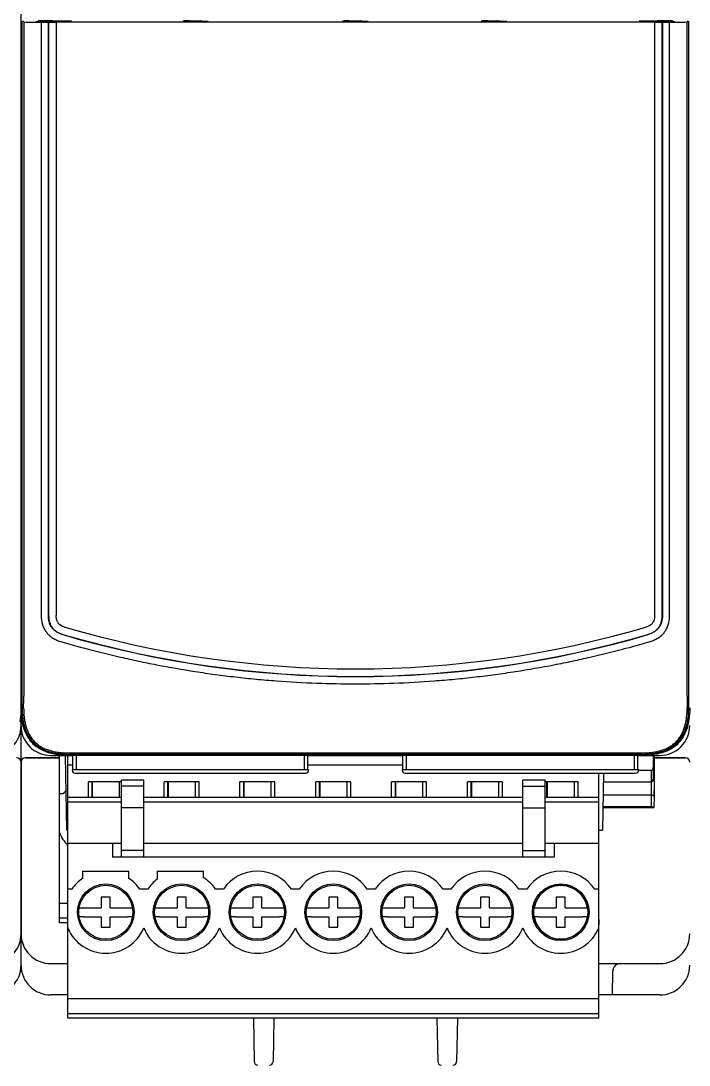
# Model space of a CAD drawing. Header units: millimetres. Extents: x 12275 to 14043, y 11466 to 13479.
# Drawn here: x 13154 to 13188.6, y 12830.9 to 12885 of the extents above; entities that cross this region are included whole.
import ezdxf

# ---------------------------------------------------------------- set-up
doc = ezdxf.new("R2010")
doc.units = ezdxf.units.MM
doc.layers.add('02___PRT_ALL_AXES', color=7, linetype='Continuous')
doc.layers.add('SURF_PART', color=7, linetype='Continuous')

msp = doc.modelspace()

# ---------------------------------------------------------------- linework, layer by layer
at = {"color": 0, "linetype": 'Continuous'}
for p, q in [((13153.99864, 12836.12329), (13153.99864, 12906.35949)), ((13153.99864, 12836.12329), (13153.99864, 12906.35949)), ((13154.05069, 12850.21666), (13154.05069, 12885.00118)), ((13154.05264, 12885.00118), (13154.05069, 12885.00118)), ((13154.05264, 12885.00118), (13154.13594, 12885.04282)), ((13154.05534, 12849.44381), (13154.05534, 12885.00258)), ((13154.13594, 12884.98243), (13154.05534, 12885.00258)), ((13154.13594, 12884.98243), (13154.13674, 12850.05861)), ((13154.88745, 12884.99582), (13154.77174, 12884.99576)), ((13154.77174, 12884.99576), (13154.77174, 12884.98578)), ((13154.77174, 12884.98578), (13155.78904, 12884.98531)), ((13155.64509, 12885.0348), (13154.88745, 12885.03411)), ((13154.88745, 12885.03411), (13154.88745, 12884.98573)), ((13155.42888, 12884.97559), (13155.42078, 12884.97357)), ((13155.42888, 12854.23795), (13155.42888, 12884.97559)), ((13155.42888, 12884.97559), (13155.81715, 12884.97559)), ((13155.64509, 12885.0348), (13155.64509, 12884.98538)), ((13155.64509, 12885.0348), (13156.61137, 12885.0348)), ((13155.91869, 12884.98402), (13186.71351, 12884.98402)), ((13162.7053, 12885.03492), (13163.36708, 12885.03492)), ((13163.36708, 12885.03492), (13163.69996, 12885.03161)), ((13170.98521, 12885.03492), (13171.64699, 12885.03492)), ((13171.64699, 12885.03492), (13171.97987, 12885.03161)), ((13178.16732, 12885.03492), (13178.82909, 12885.03492)), ((13178.82909, 12885.03492), (13179.16195, 12885.03161)), ((13186.02082, 12885.0348), (13186.9871, 12885.0348)), ((13186.81505, 12884.97559), (13187.20332, 12884.97559)), ((13186.84316, 12884.98531), (13187.86045, 12884.98578)), ((13187.74475, 12885.03411), (13186.9871, 12885.0348)), ((13186.9871, 12885.0348), (13186.9871, 12884.98538)), ((13187.20332, 12884.97559), (13187.21142, 12884.97357)), ((13187.20332, 12884.97559), (13187.20332, 12854.23795)), ((13187.74475, 12885.03411), (13187.74475, 12884.98573)), ((13187.86045, 12884.99576), (13187.74475, 12884.99582)), ((13187.86045, 12884.98578), (13187.86045, 12884.99576)), ((13188.49546, 12850.05861), (13188.49625, 12884.98243)), ((13188.49625, 12885.04282), (13188.57956, 12885.00118)), ((13188.49625, 12884.98243), (13188.57686, 12885.00258)), ((13188.57686, 12885.00258), (13188.57686, 12849.44381)), ((13188.57956, 12885.00118), (13188.5815, 12885.00118)), ((13188.5815, 12850.21666), (13188.5815, 12885.00118)), ((13155.04233, 12884.97357), (13155.04233, 12854.23795)), ((13155.04233, 12884.97357), (13155.42078, 12884.97357)), ((13155.42078, 12854.23795), (13155.42078, 12884.97357)), ((13186.81505, 12884.97357), (13155.81715, 12884.97357)), ((13187.21142, 12884.97357), (13187.58987, 12884.97357)), ((13187.21142, 12854.23795), (13187.21142, 12884.97357)), ((13187.58987, 12854.23795), (13187.58987, 12884.97357)), ((13154.05264, 12850.21666), (13154.05069, 12850.21666)), ((13154.05264, 12849.44381), (13154.05264, 12850.21666)), ((13188.57956, 12850.21666), (13188.5815, 12850.21666)), ((13188.57956, 12849.44381), (13188.57956, 12850.21666)), ((13156.4478, 12847.11693), (13156.4571, 12847.11692)), ((13156.4571, 12847.11692), (13171.3161, 12847.11789)), ((13171.3161, 12847.11789), (13186.17509, 12847.11692)), ((13154.01186, 12846.62425), (13154.01186, 12837.75995)), ((13154.23056, 12846.86939), (13155.9849, 12846.86939)), ((13155.9849, 12846.85617), (13154.24378, 12846.85617)), ((13155.54484, 12846.98535), (13156.68517, 12846.98535)), ((13155.98471, 12838.31839), (13155.9849, 12846.98535)), ((13156.28857, 12846.98535), (13156.35604, 12843.11985)), ((13156.42618, 12833.37321), (13156.42618, 12846.98535)), ((13186.17509, 12847.04205), (13156.4571, 12847.04205)), ((13156.4571, 12847.03935), (13186.17509, 12847.03935)), ((13156.47842, 12846.98535), (13156.56534, 12847.00695)), ((13156.56534, 12847.00695), (13186.06686, 12847.00695)), ((13156.68517, 12846.25864), (13156.68517, 12847.00695)), ((13156.87844, 12846.25864), (13156.87844, 12847.00695)), ((13168.6605, 12847.00695), (13168.6605, 12846.25864)), ((13168.85377, 12846.25864), (13168.85377, 12847.00695)), ((13168.85377, 12846.98535), (13173.77842, 12846.98535)), ((13173.77842, 12846.25864), (13173.77842, 12847.00695)), ((13173.9717, 12846.25864), (13173.9717, 12847.00695)), ((13185.75375, 12847.00695), (13185.75375, 12846.25864)), ((13185.94703, 12846.25864), (13185.94703, 12847.00695)), ((13185.94703, 12846.98535), (13187.08735, 12846.98535)), ((13186.15378, 12846.98535), (13186.06686, 12847.00695)), ((13186.74879, 12845.80879), (13186.74879, 12846.98535)), ((13186.79943, 12846.98535), (13186.79943, 12844.87479)), ((13186.79943, 12846.86939), (13188.40163, 12846.86939)), ((13188.38842, 12846.85617), (13186.79943, 12846.85617)), ((13156.42618, 12846.49273), (13156.68517, 12846.49273)), ((13156.64651, 12846.25864), (13168.89243, 12846.25864)), ((13156.64651, 12846.25864), (13156.64651, 12846.21998)), ((13156.80113, 12846.06536), (13168.73781, 12846.06536)), ((13168.85377, 12846.49273), (13173.77842, 12846.49273)), ((13168.89243, 12846.25864), (13168.89243, 12846.21998)), ((13173.73977, 12846.25864), (13185.98568, 12846.25864)), ((13173.73977, 12846.25864), (13173.73977, 12846.21998)), ((13173.89439, 12846.06536), (13185.83106, 12846.06536)), ((13183.91764, 12833.37321), (13183.91764, 12846.06536)), ((13184.17217, 12846.06536), (13184.12075, 12843.11985)), ((13185.98568, 12846.25864), (13185.98568, 12846.21998)), ((13186.65155, 12846.20452), (13185.98568, 12846.20452)), ((13186.74303, 12846.296), (13186.65155, 12846.20452)), ((13186.65155, 12844.33409), (13186.65155, 12846.20452)), ((13159.20161, 12845.62686), (13157.48533, 12845.62686)), ((13157.48533, 12844.83056), (13157.48533, 12845.62686)), ((13157.6786, 12844.83056), (13157.6786, 12845.62686)), ((13157.6902, 12845.62686), (13157.6902, 12844.83056)), ((13159.08951, 12845.62686), (13159.08951, 12844.83056)), ((13159.10111, 12844.83056), (13159.10111, 12845.62686)), ((13160.35353, 12845.70882), (13159.20161, 12845.70882)), ((13159.20161, 12841.7227), (13159.20161, 12845.70881)), ((13160.35353, 12841.7227), (13160.35353, 12845.70881)), ((13163.22173, 12845.62686), (13161.41268, 12845.62686)), ((13161.41268, 12844.83056), (13161.41268, 12845.62686)), ((13161.60595, 12844.83056), (13161.60595, 12845.62686)), ((13161.61755, 12845.62686), (13161.61755, 12844.83056)), ((13163.01686, 12845.62686), (13163.01686, 12844.83056)), ((13163.02846, 12844.83056), (13163.02846, 12845.62686)), ((13163.22173, 12844.83056), (13163.22173, 12845.62686)), ((13167.14909, 12845.62686), (13165.34003, 12845.62686)), ((13165.34003, 12844.83056), (13165.34003, 12845.62686)), ((13165.53331, 12844.83056), (13165.53331, 12845.62686)), ((13165.54491, 12845.62686), (13165.54491, 12844.83056)), ((13166.94422, 12845.62686), (13166.94422, 12844.83056)), ((13166.95581, 12844.83056), (13166.95581, 12845.62686)), ((13167.14909, 12844.83056), (13167.14909, 12845.62686)), ((13171.07644, 12845.62686), (13169.26738, 12845.62686)), ((13169.26738, 12844.83056), (13169.26738, 12845.62686)), ((13169.46066, 12844.83056), (13169.46066, 12845.62686)), ((13169.47226, 12845.62686), (13169.47226, 12844.83056)), ((13170.87157, 12845.62686), (13170.87157, 12844.83056)), ((13170.88316, 12844.83056), (13170.88316, 12845.62686)), ((13171.07644, 12844.83056), (13171.07644, 12845.62686)), ((13175.00379, 12845.62686), (13173.19473, 12845.62686)), ((13173.19473, 12844.83056), (13173.19473, 12845.62686)), ((13173.38801, 12844.83056), (13173.38801, 12845.62686)), ((13173.39961, 12845.62686), (13173.39961, 12844.83056)), ((13174.79892, 12845.62686), (13174.79892, 12844.83056)), ((13174.81051, 12844.83056), (13174.81051, 12845.62686)), ((13175.00379, 12844.83056), (13175.00379, 12845.62686)), ((13178.93114, 12845.62686), (13177.12208, 12845.62686)), ((13177.12208, 12844.83056), (13177.12208, 12845.62686)), ((13177.31536, 12844.83056), (13177.31536, 12845.62686)), ((13177.32696, 12845.62686), (13177.32696, 12844.83056)), ((13178.72627, 12845.62686), (13178.72627, 12844.83056)), ((13178.73787, 12844.83056), (13178.73787, 12845.62686)), ((13178.93114, 12844.83056), (13178.93114, 12845.62686)), ((13181.14221, 12845.70882), (13179.99029, 12845.70882)), ((13179.99029, 12841.7227), (13179.99029, 12845.70881)), ((13181.14221, 12841.7227), (13181.14221, 12845.70881)), ((13182.85062, 12845.62686), (13181.14221, 12845.62686)), ((13181.23484, 12844.83056), (13181.23484, 12845.62686)), ((13181.25431, 12845.62686), (13181.25431, 12844.83056)), ((13182.65362, 12845.62686), (13182.65362, 12844.83056)), ((13182.65734, 12844.83056), (13182.65734, 12845.62686)), ((13182.85062, 12844.83056), (13182.85062, 12845.62686)), ((13186.65155, 12845.6015), (13184.16407, 12845.6015)), ((13186.74303, 12845.69298), (13186.65155, 12845.6015)), ((13156.18975, 12845.00184), (13155.98486, 12845.00184)), ((13160.35353, 12845.38976), (13159.20161, 12845.38976)), ((13179.99029, 12845.38976), (13181.14221, 12845.38976)), ((13186.79943, 12845.4778), (13186.76905, 12844.89798)), ((13156.42618, 12844.83056), (13159.20161, 12844.83056)), ((13156.42618, 12844.58317), (13159.20161, 12844.58317)), ((13160.35353, 12844.83056), (13179.99029, 12844.83056)), ((13160.35353, 12844.58317), (13179.99029, 12844.58317)), ((13181.14221, 12844.83056), (13183.91764, 12844.83056)), ((13181.14221, 12844.58317), (13183.91764, 12844.58317)), ((13184.15247, 12844.93711), (13186.65155, 12844.93711)), ((13186.76905, 12844.89798), (13186.65155, 12844.93711)), ((13186.79943, 12844.87479), (13186.76905, 12844.29496)), ((13160.35353, 12844.27147), (13159.20161, 12844.27147)), ((13179.99029, 12844.27147), (13181.14221, 12844.27147)), ((13184.14126, 12844.29496), (13186.76905, 12844.29496)), ((13184.14195, 12844.33409), (13186.65155, 12844.33409)), ((13186.76905, 12844.29496), (13186.65155, 12844.33409)), ((13156.42618, 12843.11985), (13156.35604, 12843.11985)), ((13183.91764, 12843.11985), (13184.12075, 12843.11985)), ((13159.20161, 12842.41849), (13156.42618, 12842.41849)), ((13158.73775, 12842.41849), (13158.73775, 12841.7227)), ((13179.99029, 12842.41849), (13160.35353, 12842.41849)), ((13183.91764, 12842.41849), (13181.14221, 12842.41849)), ((13181.60607, 12842.41849), (13181.60607, 12841.7227)), ((13181.60607, 12841.7227), (13158.73775, 12841.7227)), ((13160.35353, 12842.059), (13159.20161, 12842.059)), ((13179.99029, 12842.059), (13181.14221, 12842.059)), ((13157.19155, 12840.98825), (13159.58816, 12840.98825)), ((13157.19155, 12840.98825), (13157.19155, 12840.61837)), ((13159.58816, 12840.61837), (13159.58816, 12840.98825)), ((13161.05705, 12840.98825), (13163.45366, 12840.98825)), ((13161.05705, 12840.98825), (13161.05705, 12840.57454)), ((13163.45366, 12840.65902), (13163.45366, 12840.98825)), ((13156.63108, 12840.05667), (13156.42618, 12840.05667)), ((13158.62178, 12839.63533), (13158.15792, 12839.63533)), ((13158.15792, 12839.63533), (13158.15792, 12839.09416)), ((13158.62178, 12839.09416), (13158.62178, 12839.63533)), ((13160.55843, 12840.05667), (13160.14863, 12840.05667)), ((13162.54914, 12839.63533), (13162.08528, 12839.63533)), ((13162.08528, 12839.63533), (13162.08528, 12839.09416)), ((13162.54914, 12839.09416), (13162.54914, 12839.63533)), ((13164.48578, 12840.05667), (13164.07598, 12840.05667)), ((13166.47649, 12839.63533), (13166.01263, 12839.63533)), ((13166.01263, 12839.63533), (13166.01263, 12839.09416)), ((13166.47649, 12839.09416), (13166.47649, 12839.63533)), ((13168.41313, 12840.05667), (13168.00334, 12840.05667)), ((13170.40384, 12839.63533), (13169.93998, 12839.63533)), ((13169.93998, 12839.63533), (13169.93998, 12839.09416)), ((13170.40384, 12839.09416), (13170.40384, 12839.63533)), ((13172.34048, 12840.05667), (13171.93069, 12840.05667)), ((13174.33119, 12839.63533), (13173.86733, 12839.63533)), ((13173.86733, 12839.63533), (13173.86733, 12839.09416)), ((13174.33119, 12839.09416), (13174.33119, 12839.63533)), ((13176.26783, 12840.05667), (13175.85804, 12840.05667)), ((13178.25854, 12839.63533), (13177.79468, 12839.63533)), ((13177.79468, 12839.63533), (13177.79468, 12839.09416)), ((13178.25854, 12839.09416), (13178.25854, 12839.63533)), ((13180.19519, 12840.05667), (13179.78539, 12840.05667)), ((13182.18589, 12839.63533), (13181.72203, 12839.63533)), ((13181.72203, 12839.63533), (13181.72203, 12839.09416)), ((13182.18589, 12839.09416), (13182.18589, 12839.63533)), ((13183.91764, 12840.05667), (13183.71274, 12840.05667)), ((13156.42618, 12839.32341), (13155.98473, 12839.32342)), ((13157.0099, 12839.09416), (13157.24525, 12839.09416)), ((13157.24575, 12839.09416), (13158.15792, 12839.09416)), ((13158.62178, 12839.09416), (13159.53396, 12839.09416)), ((13159.53446, 12839.09416), (13159.76981, 12839.09416)), ((13160.93725, 12839.09416), (13161.1726, 12839.09416)), ((13161.1731, 12839.09416), (13162.08528, 12839.09416)), ((13162.54914, 12839.09416), (13163.46131, 12839.09416)), ((13163.46181, 12839.09416), (13163.69716, 12839.09416)), ((13164.8646, 12839.09416), (13165.09995, 12839.09416)), ((13165.10045, 12839.09416), (13166.01263, 12839.09416)), ((13166.47649, 12839.09416), (13167.38866, 12839.09416)), ((13167.38916, 12839.09416), (13167.62452, 12839.09416)), ((13168.79195, 12839.09416), (13169.02731, 12839.09416)), ((13169.0278, 12839.09416), (13169.93998, 12839.09416)), ((13170.40384, 12839.09416), (13171.31601, 12839.09416)), ((13171.31651, 12839.09416), (13171.55187, 12839.09416)), ((13172.7193, 12839.09416), (13172.95466, 12839.09416)), ((13172.95516, 12839.09416), (13173.86733, 12839.09416)), ((13174.33119, 12839.09416), (13175.24337, 12839.09416)), ((13175.24386, 12839.09416), (13175.47922, 12839.09416)), ((13176.64665, 12839.09416), (13176.88201, 12839.09416)), ((13176.88251, 12839.09416), (13177.79468, 12839.09416)), ((13178.25854, 12839.09416), (13179.17072, 12839.09416)), ((13179.17122, 12839.09416), (13179.40657, 12839.09416)), ((13180.57401, 12839.09416), (13180.80936, 12839.09416)), ((13180.80986, 12839.09416), (13181.72203, 12839.09416)), ((13182.18589, 12839.09416), (13183.09807, 12839.09416)), ((13183.09857, 12839.09416), (13183.33392, 12839.09416)), ((13156.42618, 12838.55031), (13155.98472, 12838.55032)), ((13157.24525, 12838.6303), (13157.0099, 12838.6303)), ((13157.24575, 12838.6303), (13158.15792, 12838.6303)), ((13158.15792, 12838.6303), (13158.15792, 12838.08913)), ((13158.62178, 12838.6303), (13159.53396, 12838.6303)), ((13158.62178, 12838.08913), (13158.62178, 12838.6303)), ((13159.76981, 12838.6303), (13159.53446, 12838.6303)), ((13161.1726, 12838.6303), (13160.93725, 12838.6303)), ((13161.1731, 12838.6303), (13162.08528, 12838.6303)), ((13162.08528, 12838.6303), (13162.08528, 12838.08913)), ((13162.54914, 12838.6303), (13163.46131, 12838.6303)), ((13162.54914, 12838.08913), (13162.54914, 12838.6303)), ((13163.69716, 12838.6303), (13163.46181, 12838.6303)), ((13165.09995, 12838.6303), (13164.8646, 12838.6303)), ((13165.10045, 12838.6303), (13166.01263, 12838.6303)), ((13166.01263, 12838.6303), (13166.01263, 12838.08913)), ((13166.47649, 12838.6303), (13167.38866, 12838.6303)), ((13166.47649, 12838.08913), (13166.47649, 12838.6303)), ((13167.62452, 12838.6303), (13167.38916, 12838.6303)), ((13169.02731, 12838.6303), (13168.79195, 12838.6303)), ((13169.0278, 12838.6303), (13169.93998, 12838.6303)), ((13169.93998, 12838.6303), (13169.93998, 12838.08913)), ((13170.40384, 12838.6303), (13171.31601, 12838.6303)), ((13170.40384, 12838.08913), (13170.40384, 12838.6303)), ((13171.55187, 12838.6303), (13171.31651, 12838.6303)), ((13172.95466, 12838.6303), (13172.7193, 12838.6303)), ((13172.95516, 12838.6303), (13173.86733, 12838.6303)), ((13173.86733, 12838.6303), (13173.86733, 12838.08913)), ((13174.33119, 12838.6303), (13175.24337, 12838.6303)), ((13174.33119, 12838.08913), (13174.33119, 12838.6303)), ((13175.47922, 12838.6303), (13175.24386, 12838.6303)), ((13176.88201, 12838.6303), (13176.64665, 12838.6303)), ((13176.88251, 12838.6303), (13177.79468, 12838.6303)), ((13177.79468, 12838.6303), (13177.79468, 12838.08913)), ((13178.25854, 12838.6303), (13179.17072, 12838.6303)), ((13178.25854, 12838.08913), (13178.25854, 12838.6303)), ((13179.40657, 12838.6303), (13179.17122, 12838.6303)), ((13180.80936, 12838.6303), (13180.57401, 12838.6303)), ((13180.80986, 12838.6303), (13181.72203, 12838.6303)), ((13181.72203, 12838.6303), (13181.72203, 12838.08913)), ((13182.18589, 12838.6303), (13183.09807, 12838.6303)), ((13182.18589, 12838.08913), (13182.18589, 12838.6303)), ((13183.33392, 12838.6303), (13183.09857, 12838.6303)), ((13183.94341, 12838.44835), (13183.91764, 12838.53059)), ((13156.42618, 12838.31838), (13155.98471, 12838.31839)), ((13158.15792, 12838.08913), (13158.62178, 12838.08913)), ((13162.08528, 12838.08913), (13162.54914, 12838.08913)), ((13166.01263, 12838.08913), (13166.47649, 12838.08913)), ((13169.93998, 12838.08913), (13170.40384, 12838.08913)), ((13173.86733, 12838.08913), (13174.33119, 12838.08913)), ((13177.79468, 12838.08913), (13178.25854, 12838.08913)), ((13181.72203, 12838.08913), (13182.18589, 12838.08913)), ((13183.91764, 12838.16049), (13183.94341, 12838.24273)), ((13183.94341, 12838.24273), (13183.94341, 12838.44835)), ((13155.54479, 12836.2006), (13156.42618, 12836.2006)), ((13155.558, 12836.21381), (13156.42618, 12836.21381)), ((13183.91764, 12836.21381), (13187.0742, 12836.21381)), ((13183.91764, 12836.2006), (13187.08741, 12836.2006)), ((13184.63792, 12834.57708), (13184.64874, 12835.81742)), ((13156.42618, 12834.57708), (13155.54484, 12834.57708)), ((13183.91764, 12834.37824), (13156.42618, 12834.37824)), ((13187.08735, 12834.57708), (13183.91764, 12834.57708)), ((13183.91764, 12833.60514), (13156.42618, 12833.60514)), ((13183.91764, 12833.37321), (13156.42618, 12833.37321)), ((13166.03106, 12833.37321), (13166.07015, 12831.13341)), ((13167.092, 12833.37321), (13167.05291, 12831.13341)), ((13175.54019, 12833.37321), (13175.57929, 12831.13341)), ((13176.60114, 12833.37321), (13176.56205, 12831.13341))]:
    msp.add_line(p, q, dxfattribs=at)
for centre in [(13158.38985, 12838.86223), (13162.31721, 12838.86223), (13166.24456, 12838.86223), (13170.17191, 12838.86223), (13174.09926, 12838.86223), (13178.02661, 12838.86223), (13181.95396, 12838.86223)]:
    msp.add_circle(centre, 1.39931, dxfattribs=at)
for centre, radius, start, end in [((13156.00309, 13029.51437), 144.54399, 269.2598607, 269.6191601), ((13162.73016, 12865.82209), 19.21285, 90.074142, 91.066903), ((13171.01019, 12865.81), 19.22494, 90.074454, 91.066591), ((13178.1923, 12865.80999), 19.22495, 90.074455, 91.06659), ((13186.55119, 13037.47923), 152.5092, 270.3902226, 270.7307566), ((13171.3161, 12904.93954), 53.86485, 253.657799, 286.342201), ((13027.17108, 12850.09585), 126.96566, 359.7057537, 359.9831958), ((13340.83844, 12850.16473), 152.34301, 180.0399114, 180.2711379), ((13158.59136, 12849.44051), 4.53873, 179.958279, 182.995124), ((13184.01636, 12849.4409), 4.5632, 357.210919, 0.036576), ((13152.45244, 12848.53155), 1.5462, 269.999991, 0.000011), ((13155.54484, 12848.53155), 1.5462, 179.999991, 270.000011), ((13187.08735, 12848.53155), 1.5462, 269.999991, 0.000011), ((13155.86188, 12848.84864), 1.76571, 219.40001, 231.084258), ((13186.77001, 12848.84884), 1.76606, 308.978959, 320.586905), ((13186.17532, 12851.81717), 4.70025, 269.997189, 270.110643), ((13156.45419, 12851.60254), 4.5632, 267.210919, 270.036576), ((13186.1784, 12851.57807), 4.53873, 269.958279, 272.995124), ((13156.80113, 12846.21998), 0.15462, 180, 270), ((13168.73781, 12846.21998), 0.15462, 270, 0), ((13173.89439, 12846.21998), 0.15462, 180, 270), ((13185.83106, 12846.21998), 0.15462, 270, 0), ((13157.94851, 12843.80736), 2.12603, 140.25911, 145.817138), ((13157.94851, 12843.80736), 2.12603, 202.535148, 224.194509), ((13158.38985, 12838.86223), 2.12603, 124.307651, 145.818369), ((13158.38985, 12838.86223), 2.12603, 34.181631, 55.692349), ((13162.31721, 12838.86223), 2.12603, 34.181631, 57.686909), ((13166.24456, 12838.86223), 2.12603, 34.181631, 145.818369), ((13170.17191, 12838.86223), 2.12603, 34.181631, 145.818369), ((13174.09926, 12838.86223), 2.12603, 34.181631, 145.818369), ((13178.02661, 12838.86223), 2.12603, 34.181631, 145.818369), ((13181.95396, 12838.86223), 2.12603, 34.181631, 145.818369), ((13162.31721, 12838.86223), 2.12603, 126.350784, 145.818369), ((13158.38985, 12838.86223), 2.12603, 202.53638, 337.46362), ((13162.31721, 12838.86223), 2.12603, 202.53638, 337.46362), ((13166.24456, 12838.86223), 2.12603, 202.53638, 337.46362), ((13170.17191, 12838.86223), 2.12603, 202.53638, 337.46362), ((13174.09926, 12838.86223), 2.12603, 202.53638, 337.46362), ((13178.02661, 12838.86223), 2.12603, 202.53638, 337.46362), ((13181.95396, 12838.86223), 2.12603, 202.53638, 337.46362), ((13152.45244, 12837.7468), 1.5462, 270, 0), ((13155.54484, 12837.7468), 1.5462, 180, 270), ((13187.08735, 12837.7468), 1.5462, 270, 0), ((13152.45244, 12836.12329), 1.5462, 270, 0), ((13155.54484, 12836.12329), 1.5462, 180, 270), ((13185.03523, 12835.81405), 0.38654, 89.9935, 179.499943), ((13185.03528, 12835.81405), 0.38655, 112.375673, 179.5), ((13187.08735, 12836.12329), 1.5462, 270, 0), ((13166.2634, 12831.13679), 0.19328, 181, 270), ((13166.85966, 12831.13679), 0.19328, 270, 359), ((13175.77254, 12831.13679), 0.19328, 181, 270), ((13176.3688, 12831.13679), 0.19328, 270, 359)]:
    msp.add_arc(centre, radius, start, end, dxfattribs=at)
for centre, major_axis, ratio, start_param, end_param in [((13156.43005, 12884.98908), (0.7731, 0), 0.00872687, -2.54836218, -2.29353057), ((13156.61142, 12884.8415), (-0.12551, 0.14705), 0.99973679, -0.70638686, 0.02520894), ((13186.02077, 12884.8415), (0.12551, 0.14705), 0.99973679, -0.02520894, 0.70638686), ((13186.20215, 12884.98908), (0.7731, 0), 0.00872687, -0.84806208, -0.59323047), ((13153.7667, 12846.63745), (0.16401, 0.16401), 0.99992385, -0.78536009, 0.78536009), ((13154.23058, 12846.63745), (0.16401, -0.16401), 0.99992385, 2.35623257, 3.92695274), ((13188.40162, 12846.63745), (0.16401, 0.16401), 0.99992385, -0.78536009, 0.78536009), ((13186.74271, 12846.41181), (0, 0.11597), 0.05240778, -3.08923278, -1.57079633), ((13186.74271, 12845.80879), (0, 0.11597), 0.05240778, -3.08923278, -1.57079633)]:
    msp.add_ellipse(centre, major_axis=major_axis, ratio=ratio, start_param=start_param, end_param=end_param, dxfattribs=at)
for points, knots in [([(13155.04233, 12854.23795), (13155.04233, 12854.1485), (13155.05423, 12853.9809), (13155.1093, 12853.74963), (13155.18937, 12853.55117), (13155.29587, 12853.37929), (13155.4301, 12853.2274), (13155.59848, 12853.09279), (13155.80687, 12852.97281), (13155.96638, 12852.91329), (13156.05347, 12852.88776)], [0, 0, 0, 0, 0.14713837, 0.27497128, 0.38961101, 0.4976604, 0.60597195, 0.72142811, 0.85071943, 1, 1, 1, 1]), ([(13156.15995, 12853.25092), (13156.10641, 12853.26662), (13156.00083, 12853.30363), (13155.85102, 12853.37952), (13155.71537, 12853.47898), (13155.60113, 12853.60272), (13155.51453, 12853.74716), (13155.45726, 12853.90531), (13155.42659, 12854.07043), (13155.42078, 12854.18215), (13155.42078, 12854.23795)], [0, 0, 0, 0, 0.12505536, 0.25008124, 0.37506067, 0.49999984, 0.62493895, 0.74991836, 0.8749444, 1, 1, 1, 1]), ([(13187.21142, 12854.23795), (13187.21142, 12854.18215), (13187.2056, 12854.07043), (13187.17493, 12853.90531), (13187.11767, 12853.74716), (13187.03107, 12853.60272), (13186.91683, 12853.47898), (13186.78118, 12853.37952), (13186.63136, 12853.30363), (13186.52579, 12853.26662), (13186.47224, 12853.25092)], [0, 0, 0, 0, 0.12505536, 0.25008123, 0.37506066, 0.49999984, 0.62493895, 0.74991836, 0.8749444, 1, 1, 1, 1]), ([(13186.57873, 12852.88776), (13186.66581, 12852.91329), (13186.82533, 12852.97281), (13187.03371, 12853.09279), (13187.20209, 12853.2274), (13187.33633, 12853.37929), (13187.44283, 12853.55117), (13187.5229, 12853.74963), (13187.57796, 12853.9809), (13187.58987, 12854.1485), (13187.58987, 12854.23795)], [0, 0, 0, 0, 0.14928057, 0.27857189, 0.39402805, 0.5023396, 0.610389, 0.72502872, 0.85286163, 1, 1, 1, 1]), ([(13155.88599, 12853.90198), (13155.89706, 12853.88112), (13155.92167, 12853.84282), (13155.95148, 12853.80843), (13155.96835, 12853.79197)], [0, 0, 0, 0, 0.50052756, 1, 1, 1, 1]), ([(13186.66374, 12853.79187), (13186.68065, 12853.80836), (13186.71047, 12853.84275), (13186.73508, 12853.88103), (13186.74613, 12853.90185)], [0, 0, 0, 0, 0.50053647, 1, 1, 1, 1]), ([(13156.05347, 12852.88776), (13156.52749, 12852.74876), (13157.55642, 12852.46247), (13158.89543, 12852.13154), (13160.07638, 12851.87091), (13161.36413, 12851.6101), (13162.69664, 12851.37758), (13164.06398, 12851.18002), (13165.11395, 12851.04896), (13166.17083, 12850.93758), (13167.57183, 12850.81747), (13169.28684, 12850.722), (13170.64995, 12850.69623), (13171.3161, 12850.69623)], [0, 0, 0, 0, 0.09578954, 0.20707225, 0.2674141, 0.33029026, 0.46184202, 0.52963429, 0.5981737, 0.66701072, 0.7356965, 0.87082537, 1, 1, 1, 1]), ([(13171.3161, 12850.69623), (13171.98225, 12850.69623), (13173.34536, 12850.722), (13175.06037, 12850.81747), (13176.46137, 12850.93758), (13177.51824, 12851.04896), (13178.56821, 12851.18002), (13179.93555, 12851.37758), (13181.26807, 12851.6101), (13182.55581, 12851.87091), (13183.73677, 12852.13154), (13185.07578, 12852.46247), (13186.1047, 12852.74876), (13186.57873, 12852.88776)], [0, 0, 0, 0, 0.12917463, 0.2643035, 0.33298928, 0.4018263, 0.47036571, 0.53815798, 0.66970974, 0.7325859, 0.79292775, 0.90421046, 1, 1, 1, 1]), ([(13153.99864, 12849.44381), (13153.99864, 12849.38061), (13153.99404, 12849.14209), (13153.96999, 12848.90359), (13153.93781, 12848.73117)], [0, 0, 0, 0, 0.26489359, 1, 1, 1, 1]), ([(13154.05703, 12848.74446), (13154.04712, 12848.79885), (13154.01128, 12849.03029), (13153.99864, 12849.26499), (13153.99864, 12849.44381)], [0, 0, 0, 0, 0.23616755, 1, 1, 1, 1]), ([(13154.05534, 12849.44381), (13154.05534, 12849.28135), (13154.06745, 12849.03716), (13154.11681, 12848.71569), (13154.17334, 12848.47824), (13154.25246, 12848.24723), (13154.35712, 12848.02649), (13154.4893, 12847.82088), (13154.64915, 12847.63586), (13154.83417, 12847.47601), (13155.03978, 12847.34383), (13155.26052, 12847.23917), (13155.49153, 12847.16005), (13155.72898, 12847.10352), (13156.05045, 12847.05416), (13156.29464, 12847.04205), (13156.4571, 12847.04205)], [0, 0, 0, 0, 0.12499077, 0.18750922, 0.25002282, 0.31252924, 0.37502721, 0.43751652, 0.5, 0.56248348, 0.62497279, 0.68747076, 0.74997718, 0.81249077, 0.87500923, 1, 1, 1, 1]), ([(13154.13507, 12849.44381), (13154.13435, 12849.28744), (13154.1449, 12849.05217), (13154.19055, 12848.74199), (13154.24348, 12848.51224), (13154.31815, 12848.2883), (13154.41764, 12848.07393), (13154.54402, 12847.87394), (13154.69772, 12847.69388), (13154.87628, 12847.53839), (13155.0752, 12847.41007), (13155.28895, 12847.30862), (13155.51269, 12847.23205), (13155.74266, 12847.1773), (13156.05398, 12847.12933), (13156.29045, 12847.11724), (13156.4478, 12847.11693)], [0, 0, 0, 0, 0.12439392, 0.1867746, 0.24921592, 0.31170258, 0.37422178, 0.43676018, 0.49930871, 0.56186689, 0.62443841, 0.68702272, 0.74961739, 0.81221994, 0.87482787, 1, 1, 1, 1]), ([(13186.17509, 12847.04205), (13186.33756, 12847.04205), (13186.58174, 12847.05416), (13186.90322, 12847.10352), (13187.14067, 12847.16005), (13187.37167, 12847.23917), (13187.59242, 12847.34383), (13187.79802, 12847.47601), (13187.98304, 12847.63586), (13188.1429, 12847.82088), (13188.27507, 12848.02649), (13188.37974, 12848.24723), (13188.45885, 12848.47824), (13188.51539, 12848.71569), (13188.56474, 12849.03716), (13188.57686, 12849.28135), (13188.57686, 12849.44381)], [0, 0, 0, 0, 0.12499077, 0.18750922, 0.25002282, 0.31252924, 0.37502721, 0.43751652, 0.5, 0.56248348, 0.62497279, 0.68747076, 0.74997718, 0.81249077, 0.87500923, 1, 1, 1, 1]), ([(13186.1844, 12847.11693), (13186.34175, 12847.11724), (13186.57822, 12847.12933), (13186.88954, 12847.1773), (13187.11951, 12847.23205), (13187.34325, 12847.30863), (13187.557, 12847.41007), (13187.75592, 12847.53839), (13187.93448, 12847.69389), (13188.08818, 12847.87395), (13188.21455, 12848.07393), (13188.31405, 12848.2883), (13188.38871, 12848.51224), (13188.44164, 12848.74199), (13188.48729, 12849.05217), (13188.49785, 12849.28744), (13188.49713, 12849.44381)], [0, 0, 0, 0, 0.12517213, 0.18778007, 0.25038262, 0.31297729, 0.37556161, 0.43813313, 0.50069131, 0.56323984, 0.62577824, 0.68829745, 0.75078411, 0.81322542, 0.87560608, 1, 1, 1, 1]), ([(13188.63355, 12849.44381), (13188.63355, 12849.38061), (13188.62895, 12849.14209), (13188.6049, 12848.90359), (13188.57272, 12848.73117)], [0, 0, 0, 0, 0.26489359, 1, 1, 1, 1]), ([(13155.74447, 12847.04619), (13155.52403, 12847.08734), (13155.10944, 12847.21144), (13154.58285, 12847.57792), (13154.21953, 12848.10735), (13154.09733, 12848.52327), (13154.05703, 12848.74446)], [0, 0, 0, 0, 0.26259625, 0.49953008, 0.7367176, 1, 1, 1, 1]), ([(13156.23215, 12847.04475), (13156.08911, 12847.05181), (13155.80341, 12847.08033), (13155.38404, 12847.18073), (13154.98873, 12847.35625), (13154.64386, 12847.61947), (13154.37747, 12847.96193), (13154.19894, 12848.35594), (13154.09614, 12848.77476), (13154.06642, 12849.06034), (13154.05884, 12849.20335)], [0, 0, 0, 0, 0.12506174, 0.25009062, 0.37507242, 0.50000611, 0.62493921, 0.74991615, 0.87494189, 1, 1, 1, 1]), ([(13188.57416, 12849.21886), (13188.56709, 12849.07582), (13188.53858, 12848.79011), (13188.43818, 12848.37074), (13188.26265, 12847.97543), (13187.99944, 12847.63057), (13187.65697, 12847.36418), (13187.26296, 12847.18565), (13186.84415, 12847.08285), (13186.55856, 12847.05313), (13186.41555, 12847.04554)], [0, 0, 0, 0, 0.12506174, 0.25009062, 0.37507242, 0.50000611, 0.62493921, 0.74991615, 0.87494189, 1, 1, 1, 1]), ([(13188.57272, 12848.73117), (13188.53157, 12848.51074), (13188.40746, 12848.09615), (13188.04098, 12847.56956), (13187.51155, 12847.20624), (13187.09564, 12847.08404), (13186.87444, 12847.04374)], [0, 0, 0, 0, 0.26259625, 0.49953008, 0.7367176, 1, 1, 1, 1]), ([(13156.4571, 12846.98535), (13156.3939, 12846.98535), (13156.15538, 12846.98995), (13155.91688, 12847.014), (13155.74447, 12847.04619)], [0, 0, 0, 0, 0.26489359, 1, 1, 1, 1]), ([(13186.87444, 12847.04374), (13186.82005, 12847.03383), (13186.58862, 12846.99799), (13186.35392, 12846.98535), (13186.17509, 12846.98535)], [0, 0, 0, 0, 0.23616755, 1, 1, 1, 1])]:
    msp.add_open_spline(points, degree=3, knots=knots, dxfattribs=at)
at = {"layer": '02___PRT_ALL_AXES', "color": 0, "linetype": 'Continuous'}
for centre in [(13158.38985, 12838.86223), (13162.31721, 12838.86223), (13166.24456, 12838.86223), (13170.17191, 12838.86223), (13174.09926, 12838.86223), (13178.02661, 12838.86223), (13181.95396, 12838.86223)]:
    msp.add_circle(centre, 1.46889, dxfattribs=at)
for start, end in [(9.540561, 170.459439), (189.540561, 350.459439)]:
    msp.add_arc((13181.95396, 12838.86223), 1.39931, start, end, dxfattribs=at)
at = {"layer": 'SURF_PART', "color": 0, "linetype": 'Continuous'}
for p, q in [((13155.41538, 12884.97357), (13155.42497, 12884.97596)), ((13155.81715, 12884.97357), (13155.82674, 12884.97596)), ((13186.81505, 12884.97357), (13186.80546, 12884.97596)), ((13187.21682, 12884.97357), (13187.20723, 12884.97596)), ((13155.41538, 12884.97357), (13155.41538, 12854.23795)), ((13155.81715, 12884.97357), (13155.81715, 12854.23795)), ((13186.81505, 12884.97357), (13186.81505, 12854.23795)), ((13187.21682, 12884.97357), (13187.21682, 12854.23795)), ((13155.86316, 12853.95213), (13155.83616, 12854.04377)), ((13155.88599, 12853.90198), (13155.86316, 12853.95213)), ((13156.00971, 12853.75618), (13155.96835, 12853.79197)), ((13156.09045, 12853.70418), (13156.00971, 12853.75618)), ((13186.62204, 12853.75584), (13186.5417, 12853.70415)), ((13186.66374, 12853.79187), (13186.62204, 12853.75584)), ((13186.76884, 12853.9516), (13186.74613, 12853.90185)), ((13186.79603, 12854.04372), (13186.76884, 12853.9516))]:
    msp.add_line(p, q, dxfattribs=at)
for centre, radius, start, end in [((13156.28166, 12854.11236), 0.44812, 207.999697, 225.638894), ((13171.3161, 12904.93954), 53.46848, 253.657799, 286.342201), ((13186.35054, 12854.11236), 0.44812, 314.341766, 331.980902), ((13171.3161, 12904.93954), 53.87025, 253.657799, 286.342201), ((13171.3161, 12904.93954), 53.85675, 253.657799, 286.342201)]:
    msp.add_arc(centre, radius, start, end, dxfattribs=at)
for points, knots in [([(13156.15843, 12853.24574), (13156.05104, 12853.27723), (13155.89309, 12853.34189), (13155.71162, 12853.47507), (13155.59678, 12853.59946), (13155.50973, 12853.74466), (13155.43299, 12853.95627), (13155.41538, 12854.12603), (13155.41538, 12854.23795)], [0, 0, 0, 0, 0.24980592, 0.37492287, 0.49999984, 0.62507676, 0.75019368, 1, 1, 1, 1]), ([(13155.42888, 12854.23795), (13155.42888, 12854.17701), (13155.43558, 12854.05958), (13155.46942, 12853.89214), (13155.52693, 12853.74149), (13155.60831, 12853.60809), (13155.71342, 12853.49247), (13155.8418, 12853.3949), (13155.99296, 12853.31531), (13156.10375, 12853.27584), (13156.16223, 12853.25869)], [0, 0, 0, 0, 0.13765128, 0.26477333, 0.38436197, 0.5, 0.61563803, 0.73522667, 0.86234872, 1, 1, 1, 1]), ([(13155.83616, 12854.04377), (13155.83309, 12854.058), (13155.82128, 12854.12206), (13155.81715, 12854.1874), (13155.81715, 12854.23795)], [0, 0, 0, 0, 0.22360897, 1, 1, 1, 1]), ([(13186.46996, 12853.25869), (13186.52845, 12853.27584), (13186.63924, 12853.31531), (13186.7904, 12853.3949), (13186.91878, 12853.49247), (13187.02389, 12853.60809), (13187.10527, 12853.74149), (13187.16277, 12853.89214), (13187.19661, 12854.05958), (13187.20332, 12854.17701), (13187.20332, 12854.23795)], [0, 0, 0, 0, 0.13765128, 0.26477333, 0.38436197, 0.5, 0.61563803, 0.73522667, 0.86234872, 1, 1, 1, 1]), ([(13187.21682, 12854.23795), (13187.21682, 12854.12603), (13187.19921, 12853.95627), (13187.12247, 12853.74466), (13187.03541, 12853.59946), (13186.92058, 12853.47507), (13186.73911, 12853.34189), (13186.58116, 12853.27723), (13186.47376, 12853.24574)], [0, 0, 0, 0, 0.24980592, 0.37492286, 0.49999984, 0.62507676, 0.75019368, 1, 1, 1, 1]), ([(13186.81505, 12854.23795), (13186.81505, 12854.21985), (13186.81355, 12854.15476), (13186.80595, 12854.08968), (13186.79603, 12854.04372)], [0, 0, 0, 0, 0.27790121, 1, 1, 1, 1]), ([(13156.27148, 12853.63127), (13156.25411, 12853.63636), (13156.19207, 12853.65612), (13156.13176, 12853.68172), (13156.09045, 12853.70418)], [0, 0, 0, 0, 0.27790111, 1, 1, 1, 1]), ([(13186.5417, 12853.70415), (13186.52891, 12853.6972), (13186.47076, 12853.66785), (13186.40922, 12853.64549), (13186.36072, 12853.63127)], [0, 0, 0, 0, 0.22360902, 1, 1, 1, 1])]:
    msp.add_open_spline(points, degree=3, knots=knots, dxfattribs=at)

doc.saveas('drawing.dxf')
